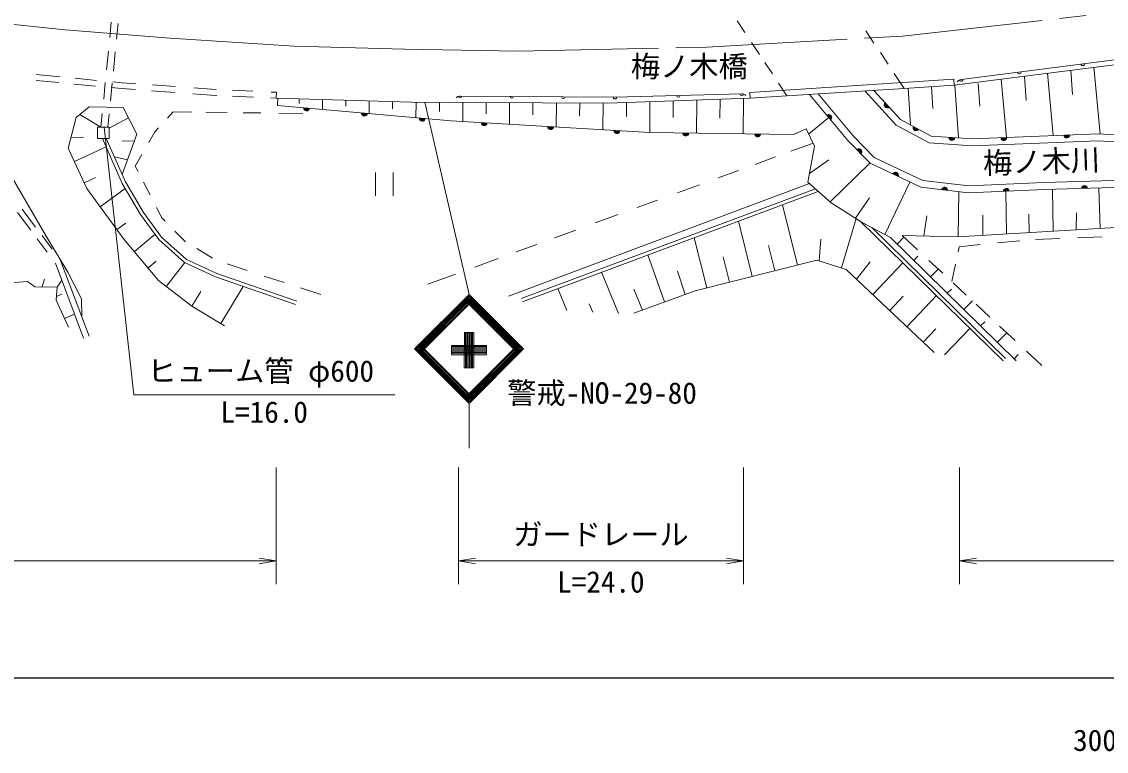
# Model space of a CAD drawing. Units: millimetres, scale not verified. Extents: x 40000 to 680000, y 20000 to 380000.
# Drawn here: x 274817 to 367566, y 198715 to 261124 of the extents above; entities that cross this region are included whole.
import ezdxf
from ezdxf.enums import TextEntityAlignment as Align

# ---------------------------------------------------------------- set-up
doc = ezdxf.new("R2010")
doc.units = ezdxf.units.MM
doc.header["$LTSCALE"] = 1000
doc.linetypes.add('CHAIN', pattern=[18.5, 12, -1.5, 3.5, -1.5])
for name, color, linetype, lineweight in [('M-BGD', 7, 'Continuous', 13), ('M-BMK', 2, 'CHAIN', 13), ('M-STR-HTXT', 7, 'Continuous', 13), ('M-STR-STR1', 1, 'Continuous', 13), ('M-STR-STR3', 7, 'Continuous', 13), ('M-STR-STRC', 7, 'Continuous', 13), ('M-TTL-BAND', 7, 'Continuous', 25)]:
    doc.layers.add(name, color=color, linetype=linetype, lineweight=lineweight)
doc.styles.add('ＭＳ ゴシック', font='')
doc.styles.get('ＭＳ ゴシック').set_extended_font_data('MS Gothic')

# ---------------------------------------------------------------- blocks, each defined once
blk = doc.blocks.new('open_arrow')
at = {"color": 0, "linetype": 'Continuous', "lineweight": -2}
blk.add_lwpolyline([(7.5, 1.25), (0, 0), (7.5, -1.25)], dxfattribs=at)

msp = doc.modelspace()

# ---------------------------------------------------------------- linework, layer by layer
at = {"layer": 'M-BGD'}
for p, q in [((282468, 261090), (282340, 259774)), ((283060, 260980), (282930, 259643)), ((355157, 256172), (376412, 258902)), ((282226, 258601), (282072, 257014)), ((282824, 258550), (282663, 256894)), ((354568, 255697), (375444, 258365)), ((364686, 254908), (364537, 256971)), ((367033, 251532), (366513, 257223)), ((276051, 256095), (277998, 255911)), ((276063, 256596), (278075, 256406)), ((279386, 256281), (281218, 256107)), ((337088, 255068), (354535, 256196)), ((354535, 256196), (354568, 255697)), ((359029, 251217), (358572, 256209)), ((360713, 254395), (360563, 256463)), ((363030, 251383), (362543, 256716)), ((279286, 255788), (281135, 255613)), ((281965, 255914), (281827, 254490)), ((282562, 255852), (282415, 254335)), ((282456, 255487), (283380, 255400)), ((282606, 255975), (283422, 255898)), ((283380, 255400), (284541, 255316)), ((283422, 255898), (284572, 255815)), ((285915, 255217), (287923, 255072)), ((285998, 255712), (287952, 255571)), ((289538, 255457), (291035, 255349)), ((291035, 255349), (291439, 255330)), ((292830, 255263), (294584, 255180)), ((296162, 255105), (296602, 255084)), ((296602, 255084), (296578, 254584)), ((337120, 254569), (337088, 255068)), ((346917, 255202), (349600, 252275)), ((347685, 255252), (349974, 252755)), ((354568, 255697), (350272, 255419)), ((350814, 252303), (350611, 255441)), ((352728, 253701), (352607, 255570)), ((354929, 251179), (354603, 255701)), ((356737, 253910), (356598, 255845)), ((289460, 254961), (291005, 254850)), ((291005, 254850), (291516, 254825)), ((292835, 254763), (294634, 254677)), ((296084, 254608), (296578, 254584)), ((296578, 254584), (308164, 254250)), ((296702, 253965), (296720, 254580)), ((298537, 254125), (298539, 254528)), ((300534, 253625), (300539, 254470)), ((302535, 253901), (302538, 254412)), ((304532, 253270), (304538, 254354)), ((306534, 253677), (306538, 254297)), ((308164, 254250), (324912, 254153)), ((308530, 252914), (308537, 254247)), ((310533, 253453), (310537, 254236)), ((312313, 254763), (325551, 254667)), ((312528, 252588), (312537, 254224)), ((314532, 253229), (314537, 254213)), ((316527, 252350), (316537, 254201)), ((318531, 253149), (318537, 254190)), ((320525, 252112), (320537, 254178)), ((322531, 253077), (322537, 254167)), ((324524, 251874), (324537, 254156)), ((324912, 254153), (337120, 254569)), ((325551, 254667), (336391, 254955)), ((326531, 253006), (326537, 254209)), ((328523, 251635), (328538, 254277)), ((330530, 252934), (330538, 254345)), ((332522, 251582), (332539, 254413)), ((334530, 252862), (334539, 254481)), ((336522, 251529), (336540, 254549)), ((340258, 254772), (337120, 254569)), ((342198, 254897), (345469, 250964)), ((342938, 254945), (345915, 251366)), ((279475, 252931), (280597, 253848)), ((280597, 253848), (283486, 253780)), ((281708, 253262), (281595, 252103)), ((282308, 253237), (282197, 252096)), ((283486, 253780), (284675, 251503)), ((287292, 252885), (287774, 253416)), ((287774, 253416), (289353, 253395)), ((290571, 253378), (292387, 253353)), ((293764, 253335), (295253, 253314)), ((296702, 253965), (311550, 252646)), ((298856, 253265), (296820, 253293)), ((278796, 250314), (279475, 252931)), ((279796, 253193), (281584, 252103)), ((282305, 252029), (283951, 252889)), ((311550, 252646), (328537, 251635)), ((342107, 251511), (343825, 252940)), ((349974, 252755), (352603, 251340)), ((281306, 252107), (281295, 251140)), ((282306, 252095), (281306, 252107)), ((282294, 251128), (282306, 252095)), ((284675, 251503), (283409, 248051)), ((285686, 250785), (286216, 251702)), ((286216, 251702), (286522, 252039)), ((328537, 251635), (340823, 251471)), ((340823, 251471), (341889, 251956)), ((341889, 251956), (342612, 250478)), ((345915, 251366), (347724, 249518)), ((349600, 252275), (352432, 250750)), ((356122, 251097), (366881, 251542)), ((366881, 251542), (373303, 251146)), ((272129, 250986), (276902, 242788)), ((279034, 251230), (280104, 251245)), ((281295, 251140), (282294, 251128)), ((281721, 251135), (283418, 247289)), ((282051, 251131), (283685, 247427)), ((283417, 250940), (284452, 250896)), ((340578, 250037), (342437, 250719)), ((342612, 250478), (342056, 247384)), ((345469, 250964), (347370, 249022)), ((352432, 250750), (356113, 250496)), ((352603, 251340), (356122, 251097)), ((356113, 250496), (366875, 250941)), ((366875, 250941), (389025, 249574)), ((280393, 246848), (278796, 250314)), ((282039, 250413), (279326, 249163)), ((282739, 249571), (283865, 249294)), ((284524, 248774), (285100, 249770)), ((337530, 248920), (339264, 249556)), ((347724, 249518), (351867, 247543)), ((284766, 248305), (284524, 248774)), ((343836, 249294), (342192, 248143)), ((343937, 245698), (347345, 249034)), ((347370, 249022), (351698, 246959)), ((280163, 247346), (281116, 247785)), ((305071, 246219), (305071, 248219)), ((306571, 248219), (306571, 246219)), ((334376, 247764), (336112, 248400)), ((283553, 242532), (280393, 246848)), ((283678, 246848), (281539, 245282)), ((283418, 247289), (284981, 244639)), ((283685, 247427), (285232, 244804)), ((285791, 246312), (285236, 247391)), ((316433, 237651), (342179, 247275)), ((317532, 237447), (342685, 246827)), ((330893, 246487), (332777, 247178)), ((344032, 245637), (342056, 247384)), ((348623, 242918), (350762, 247405)), ((351698, 246959), (355783, 246474)), ((351867, 247543), (355805, 247075)), ((355783, 246474), (362254, 246757)), ((355805, 247075), (362232, 247357)), ((362232, 247357), (369178, 247560)), ((362254, 246757), (369171, 246959)), ((362951, 246777), (363034, 243203)), ((366925, 246894), (367027, 243435)), ((317637, 237166), (342940, 246602)), ((327436, 245220), (329179, 245859)), ((347317, 246062), (346116, 244314)), ((354963, 246571), (354907, 242732)), ((358981, 246614), (359041, 242972)), ((274868, 245089), (276009, 243561)), ((286802, 244349), (286352, 245222)), ((339871, 245458), (341165, 240308)), ((346678, 243957), (344032, 245637)), ((274459, 244802), (275587, 243291)), ((284981, 244639), (286544, 242498)), ((285232, 244804), (286768, 242700)), ((287097, 244048), (286802, 244349)), ((323847, 243905), (325819, 244628)), ((336100, 244052), (337286, 239333)), ((344930, 240056), (346176, 244276)), ((346574, 244013), (358732, 232114)), ((349114, 242655), (346678, 243957)), ((352223, 244529), (351962, 242798)), ((357013, 244574), (357013, 242854)), ((360929, 244658), (360969, 243083)), ((365003, 244764), (365001, 243317)), ((283722, 243890), (282965, 243335)), ((288819, 242299), (287923, 243209)), ((320390, 242638), (322204, 243302)), ((347519, 243508), (358941, 232328)), ((354835, 242728), (368862, 243541)), ((276132, 242561), (276999, 241399)), ((276559, 242824), (277425, 241664)), ((276902, 242788), (278760, 239691)), ((286510, 238997), (283553, 242532)), ((286223, 242937), (284453, 241456)), ((286544, 242498), (288753, 240526)), ((286768, 242700), (288919, 240780)), ((317088, 241428), (318860, 242077)), ((332329, 242645), (333407, 238358)), ((343168, 242521), (343014, 240662)), ((359866, 232114), (349114, 242655)), ((350264, 242697), (349680, 242101)), ((350107, 242844), (351426, 241615)), ((350107, 242844), (354835, 242728)), ((360166, 242389), (358273, 242201)), ((363593, 242575), (361498, 242485)), ((367224, 242732), (365105, 242641)), ((291138, 240896), (289792, 241710)), ((328368, 241168), (329799, 237148)), ((338680, 241992), (339226, 239820)), ((354990, 241875), (354895, 241440)), ((356776, 242053), (354990, 241875)), ((277703, 240456), (280108, 234044)), ((278146, 240698), (280576, 234219)), ((286325, 240648), (285621, 240060)), ((288759, 240524), (287178, 238481)), ((288753, 240526), (291404, 239303)), ((288919, 240780), (291516, 239582)), ((294099, 239839), (292378, 240402)), ((313566, 240136), (315561, 240868)), ((332409, 238108), (342820, 240723)), ((334804, 241003), (335346, 238846)), ((342820, 240723), (345333, 239928)), ((346199, 239110), (347387, 240573)), ((350172, 240491), (347607, 237778)), ((351458, 241058), (351108, 240701)), ((352399, 240708), (353582, 239605)), ((354665, 240377), (354344, 238896)), ((278760, 239691), (279926, 237432)), ((291404, 239303), (298235, 236924)), ((291516, 239582), (298333, 237207)), ((297261, 238804), (295549, 239365)), ((309553, 238665), (311922, 239534)), ((324407, 239691), (325862, 236153)), ((330906, 239799), (331565, 237798)), ((345333, 239928), (352847, 232825)), ((353192, 239969), (352536, 239300)), ((273422, 238760), (275322, 238901)), ((275322, 238901), (275942, 238453)), ((275942, 238453), (277837, 238414)), ((276772, 239093), (276562, 238464)), ((277837, 238414), (277776, 237318)), ((278242, 239020), (277837, 238414)), ((289365, 236788), (286510, 238997)), ((293751, 238486), (291849, 235304)), ((354475, 238773), (355595, 237730)), ((278259, 237826), (277793, 237619)), ((290131, 238045), (289376, 236782)), ((300402, 237776), (298652, 238349)), ((320657, 238293), (321426, 236423)), ((327162, 238252), (327903, 236451)), ((327177, 236184), (332409, 238108)), ((350194, 237642), (349041, 236423)), ((353031, 237693), (350514, 235030)), ((354314, 238257), (353964, 237900)), ((277776, 237318), (278810, 234986)), ((279926, 237432), (279969, 235839)), ((292152, 235123), (289365, 236788)), ((323351, 237000), (323644, 236288)), ((356119, 237242), (355392, 236500)), ((356429, 236953), (357617, 235846)), ((279332, 236113), (278478, 235735)), ((352992, 234844), (351915, 233706)), ((355890, 234895), (353740, 232620)), ((357170, 235457), (356820, 235100)), ((358428, 235090), (359764, 233845)), ((359046, 234514), (358248, 233700)), ((360744, 232932), (362042, 231722)), ((360026, 232656), (359676, 232299))]:
    msp.add_line(p, q, dxfattribs=at)
for centre, radius, start, end in [((365559, 257508), 150, 187.31902, 7.31902), ((355221, 255676), 500, 97.31902, 142.31902), ((355157, 256172), 150, 187.31902, 7.31902), ((360133, 256811), 150, 187.31902, 7.31902), ((312309, 254263), 500, 89.58482, 134.58482), ((312313, 254763), 150, 179.58482, 359.58482), ((316725, 254731), 150, 179.58482, 359.58482), ((321138, 254699), 150, 179.58482, 359.58482), ((325551, 254667), 150, 179.58482, 1.52077), ((330971, 254811), 150, 181.52077, 1.52077), ((336391, 254955), 150, 181.52077, 1.52077), ((336404, 254455), 500, 46.52077, 91.52077), ((348829, 254004), 250, 132.51045, 312.51045), ((348829, 254004), 200, 132.51045, 312.51045), ((299177, 253745), 250, 174.923, 354.923), ((299177, 253745), 200, 174.923, 354.923), ((299177, 253745), 150, 174.923, 354.923), ((299177, 253745), 100, 174.923, 354.923), ((299177, 253745), 50, 174.923, 354.923), ((304126, 253306), 250, 174.923, 354.923), ((304126, 253306), 200, 174.923, 354.923), ((304126, 253306), 150, 174.923, 354.923), ((304126, 253306), 100, 174.923, 354.923), ((304126, 253306), 50, 174.923, 354.923), ((348829, 254004), 150, 132.51045, 312.51045), ((348829, 254004), 100, 132.51045, 312.51045), ((348829, 254004), 50, 132.51045, 312.51045), ((309075, 252866), 250, 174.923, 354.923), ((309075, 252866), 200, 174.923, 354.923), ((309075, 252866), 150, 174.923, 354.923), ((309075, 252866), 100, 174.923, 354.923), ((309075, 252866), 50, 174.923, 354.923), ((314381, 252478), 250, 176.59444, 356.59444), ((314381, 252478), 200, 176.59444, 356.59444), ((314381, 252478), 150, 176.59444, 356.59444), ((314381, 252478), 100, 176.59444, 356.59444), ((314381, 252478), 50, 176.59444, 356.59444), ((343833, 252930), 250, 309.74219, 129.74219), ((343833, 252930), 200, 309.74219, 129.74219), ((343833, 252930), 150, 309.74219, 129.74219), ((343833, 252930), 100, 309.74219, 129.74219), ((343833, 252930), 50, 309.74219, 129.74219), ((320044, 252141), 250, 176.59444, 356.59444), ((320044, 252141), 200, 176.59444, 356.59444), ((320044, 252141), 150, 176.59444, 356.59444), ((320044, 252141), 100, 176.59444, 356.59444), ((320044, 252141), 50, 176.59444, 356.59444), ((325706, 251804), 250, 176.59444, 356.59444), ((325706, 251804), 200, 176.59444, 356.59444), ((325706, 251804), 150, 176.59444, 356.59444), ((325706, 251804), 100, 176.59444, 356.59444), ((325706, 251804), 50, 176.59444, 356.59444), ((331609, 251594), 250, 179.2361, 359.2361), ((331609, 251594), 200, 179.2361, 359.2361), ((331609, 251594), 150, 179.2361, 359.2361), ((331609, 251594), 100, 179.2361, 359.2361), ((331609, 251594), 50, 179.2361, 359.2361), ((337752, 251512), 250, 179.2361, 359.2361), ((337752, 251512), 200, 179.2361, 359.2361), ((337752, 251512), 150, 179.2361, 359.2361), ((337752, 251512), 100, 179.2361, 359.2361), ((337752, 251512), 50, 179.2361, 359.2361), ((351288, 252047), 250, 151.69924, 331.69924), ((351288, 252047), 200, 151.69924, 331.69924), ((351288, 252047), 150, 151.69924, 331.69924), ((351288, 252047), 100, 151.69924, 331.69924), ((351288, 252047), 50, 151.69924, 331.69924), ((364191, 251431), 250, 182.36803, 2.36803), ((364191, 251431), 200, 182.36803, 2.36803), ((364191, 251431), 150, 182.36803, 2.36803), ((364191, 251431), 100, 182.36803, 2.36803), ((364191, 251431), 50, 182.36803, 2.36803), ((354362, 251218), 250, 176.05481, 356.05481), ((354362, 251218), 200, 176.05481, 356.05481), ((354362, 251218), 150, 176.05481, 356.05481), ((354362, 251218), 100, 176.05481, 356.05481), ((354362, 251218), 50, 176.05481, 356.05481), ((358811, 251208), 250, 182.36803, 2.36803), ((358811, 251208), 200, 182.36803, 2.36803), ((358811, 251208), 150, 182.36803, 2.36803), ((358811, 251208), 100, 182.36803, 2.36803), ((358811, 251208), 50, 182.36803, 2.36803), ((346419, 249993), 250, 314.39691, 134.39691), ((346419, 249993), 200, 314.39691, 134.39691), ((346419, 249993), 150, 314.39691, 134.39691), ((346419, 249993), 100, 314.39691, 134.39691), ((346419, 249993), 50, 314.39691, 134.39691), ((349534, 247991), 250, 334.51587, 154.51587), ((349534, 247991), 200, 334.51587, 154.51587), ((349534, 247991), 150, 334.51587, 154.51587), ((349534, 247991), 100, 334.51587, 154.51587), ((349534, 247991), 50, 334.51587, 154.51587), ((353740, 246717), 250, 353.22434, 173.22434), ((353740, 246717), 200, 353.22434, 173.22434), ((353740, 246717), 150, 353.22434, 173.22434), ((353740, 246717), 100, 353.22434, 173.22434), ((353740, 246717), 50, 353.22434, 173.22434), ((359018, 246615), 250, 2.50509, 182.50509), ((359018, 246615), 200, 2.50509, 182.50509), ((359018, 246615), 150, 2.50509, 182.50509), ((359018, 246615), 100, 2.50509, 182.50509), ((365712, 246858), 250, 1.67484, 181.67484), ((365712, 246858), 200, 1.67484, 181.67484), ((365712, 246858), 150, 1.67484, 181.67484), ((365712, 246858), 100, 1.67484, 181.67484), ((365712, 246858), 50, 1.67484, 181.67484), ((359018, 246615), 50, 2.50509, 182.50509)]:
    msp.add_arc(centre, radius, start, end, dxfattribs=at)
at = {"layer": 'M-BMK'}
for p, q in [((350145, 259900), (365812, 261641)), ((271809, 261123), (278532, 260432)), ((278532, 260432), (287526, 259707)), ((287526, 259707), (298116, 259030)), ((333415, 258933), (350145, 259900)), ((298116, 259030), (307545, 258788)), ((307545, 258788), (317264, 258594)), ((317264, 258594), (333415, 258933))]:
    msp.add_line(p, q, dxfattribs=at)
at = {"layer": 'M-STR-STR1'}
for p, q in [((335991, 261197), (336650, 260204)), ((346996, 260352), (347695, 259299)), ((337224, 259340), (337897, 258327)), ((348243, 258475), (348903, 257481)), ((338366, 257621), (339010, 256650)), ((349419, 256703), (350272, 255419)), ((339540, 255853), (340258, 254772)), ((350272, 255419), (340258, 254772))]:
    msp.add_line(p, q, dxfattribs=at)
at = {"layer": 'M-STR-STR3'}
for p, q in [((281867, 252100), (284395, 229205)), ((284395, 229205), (306733, 229205)), ((296578, 223003), (296578, 213003)), ((312164, 223003), (312164, 213003)), ((336539, 223003), (336539, 213003)), ((355013, 223003), (355013, 213003)), ((73314, 215003), (296578, 215003)), ((312164, 215003), (336539, 215003)), ((355013, 215003), (429631, 215003))]:
    msp.add_line(p, q, dxfattribs=at)
at = {"layer": 'M-STR-STRC'}
for p, q in [((309291, 254243), (313070, 237796)), ((308403, 233129), (313070, 237796)), ((308545, 233129), (313070, 237655)), ((308686, 233129), (313070, 237513)), ((317737, 233129), (313070, 237796)), ((317596, 233129), (313070, 237655)), ((317454, 233129), (313070, 237513)), ((308828, 233129), (313070, 237372)), ((308898, 233059), (313141, 237301)), ((308969, 232988), (313212, 237230)), ((309040, 232917), (313282, 237160)), ((317101, 232917), (312858, 237160)), ((317172, 232988), (312929, 237230)), ((317242, 233059), (313000, 237301)), ((317313, 233129), (313070, 237372)), ((312671, 234528), (312668, 231528)), ((313471, 234528), (312671, 234528)), ((312771, 234528), (312768, 231528)), ((312871, 234528), (312868, 231528)), ((312971, 234528), (312968, 231528)), ((313071, 234528), (313068, 231528)), ((313171, 234528), (313168, 231528)), ((313271, 234528), (313268, 231528)), ((313371, 234528), (313368, 231528)), ((313471, 234528), (313468, 231528)), ((313070, 228462), (308403, 233129)), ((313070, 228604), (308545, 233129)), ((313070, 228745), (308686, 233129)), ((313070, 228887), (308828, 233129)), ((313141, 228957), (308898, 233200)), ((313212, 229028), (308969, 233271)), ((313282, 229099), (309040, 233341)), ((311570, 233429), (311569, 232629)), ((314569, 233127), (311569, 233129)), ((314569, 233027), (311569, 233029)), ((314569, 232927), (311569, 232929)), ((314569, 232827), (311569, 232829)), ((314570, 233427), (311570, 233429)), ((314570, 233327), (311570, 233329)), ((314570, 233227), (311570, 233229)), ((312858, 229099), (317101, 233341)), ((312929, 229028), (317172, 233271)), ((313000, 228957), (317242, 233200)), ((313070, 228887), (317313, 233129)), ((313070, 228745), (317454, 233129)), ((313070, 228604), (317596, 233129)), ((313070, 228462), (317737, 233129)), ((314570, 233427), (314569, 232627)), ((314569, 232727), (311569, 232729)), ((314569, 232627), (311569, 232629)), ((313468, 231528), (312668, 231528)), ((313070, 228462), (313070, 224638))]:
    msp.add_line(p, q, dxfattribs=at)
at = {"layer": 'M-TTL-BAND'}
msp.add_line((40000, 205000), (579000, 205000), dxfattribs=at)

# ---------------------------------------------------------------- block references
at = {"layer": 'M-STR-STR3', "xscale": 193, "yscale": 193, "rotation": 180}
for p in [(296578, 215003), (336539, 215003)]:
    msp.add_blockref('open_arrow', p, dxfattribs=at)
at = {"layer": 'M-STR-STR3', "xscale": 193, "yscale": 193}
for p in [(312164, 215003), (355013, 215003)]:
    msp.add_blockref('open_arrow', p, dxfattribs=at)

# ---------------------------------------------------------------- texts
at = {"layer": 'M-STR-HTXT', "style": 'ＭＳ ゴシック'}
msp.add_text('梅ノ木川', height=1833, rotation=1.957, dxfattribs=at).set_placement((357071, 247541), align=Align.BOTTOM_LEFT)
at = {"layer": 'M-STR-STR1', "style": 'ＭＳ ゴシック'}
msp.add_text('梅ノ木橋', height=1833, dxfattribs=at).set_placement((326905, 255835), align=Align.BOTTOM_LEFT)
at = {"layer": 'M-STR-STR3', "style": 'ＭＳ ゴシック'}
for s, p in [('ヒューム管 φ600', (285564, 229779)), ('L=16.0', (291814, 226267)), ('ガードレール', (316852, 215800)), ('L=24.0', (320602, 211741))]:
    msp.add_text(s, height=1833, dxfattribs=at).set_placement(p, align=Align.BOTTOM_LEFT)
at = {"layer": 'M-STR-STRC', "style": 'ＭＳ ゴシック'}
msp.add_text('警戒-NO-29-80', height=1833, dxfattribs=at).set_placement((316331, 227897), align=Align.BOTTOM_LEFT)
at = {"layer": 'M-TTL-BAND', "style": 'ＭＳ ゴシック'}
msp.add_text('300.0', height=1833, dxfattribs=at).set_placement((367844, 198195), align=Align.BOTTOM_CENTER)

doc.saveas('drawing.dxf')
